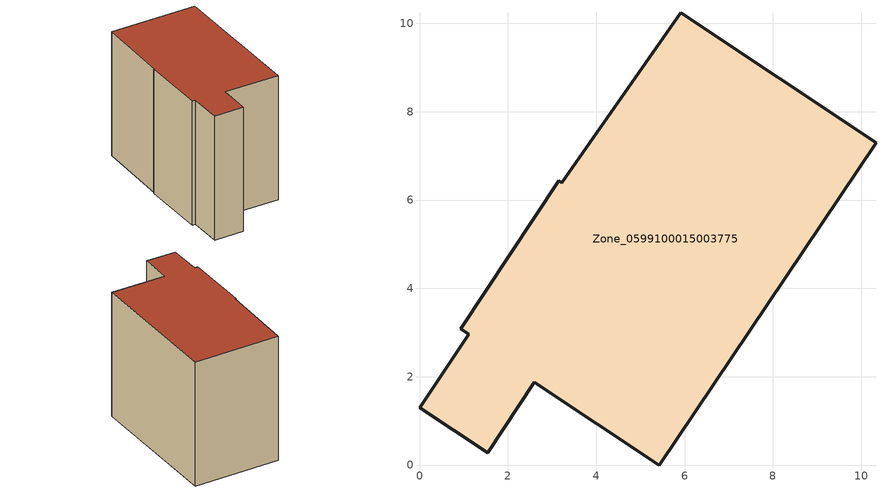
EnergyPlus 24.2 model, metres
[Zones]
Zone_0599100015003775
 floor ground (C_G): 2.6,1.87 1.54,0.27 0,1.29 1.11,2.96 0.93,3.08 3.16,6.44 3.22,6.39 5.91,10.24 10.34,7.3 5.43,0 z0.9
 wall outside (C_F): 5.43,0 10.34,7.3 5.91,10.24 3.22,6.39 3.16,6.44 0.93,3.08 1.11,2.96 0,1.29 1.54,0.27 2.6,1.87 5.43,0 z0.9:8.75
 roof outside (C_R): 3.22,6.39 3.16,6.44 0.93,3.08 1.11,2.96 0,1.29 1.54,0.27 2.6,1.87 5.43,0 10.34,7.3 5.91,10.24 z8.75
[BUILDING]
Pand.0599100015003775: North Axis=0; Terrain=City; Loads Convergence Tolerance Value=0.04; Temperature Convergence Tolerance Value=0.4; Solar Distribution=FullExterior; Maximum Number of Warmup Days=25; Minimum Number of Warmup Days=1
[Site:Location]
Rotterdam.The.Hague.AP_ZH_NLD Design_Conditions: Latitude=51.96; Longitude=4.45; Time Zone=1; Elevation=-4.5
[SITE:GROUNDTEMPERATURE:BUILDINGSURFACE]
18, 18, 18, 18, 18, 18, 18, 18, 18, 18, 18, 18
[MATERIAL] Thermal Absorptance=0.9; Solar Absorptance=0.7; Visible Absorptance=0.7
Name | Roughness | Thickness | Conductivity | Density | Specific Heat
G.TC.1965-1974 | MediumSmooth | 0.15 | 0.882353 | 540 | 1210
F.TC.1965-1974 | Rough | 0.3 | 0.697674 | 1920 | 840
R.TC.1965-1974 | MediumRough | 0.2 | 0.232558 | 1500 | 1000
[CONSTRUCTION]
C_G: G.TC.1965-1974
C_F: F.TC.1965-1974
C_R: R.TC.1965-1974
[ZONE]
Zone_0599100015003775: Type=1; Multiplier=1; Ceiling Height=Autocalculate; Volume=Autocalculate; Floor Area=autocalculate; Part of Total Floor Area=Yes
[ZONEINFILTRATION:DESIGNFLOWRATE]
Infil_Zone_0599100015003775: Zone or ZoneList or Space or SpaceList=Zone_0599100015003775; Schedule=AlwaysOn; Design Flow Rate Calculation Method=Flow/Area; Flow Rate per Floor Area=0.003; Constant Term Coefficient=1; Temperature Term Coefficient=0; Velocity Term Coefficient=0; Velocity Squared Term Coefficient=0
[HVACTEMPLATE:ZONE:IDEALLOADSAIRSYSTEM]
Zone_0599100015003775: Maximum Heating Supply Air Temperature=50; Minimum Cooling Supply Air Temperature=13; Maximum Heating Supply Air Humidity Ratio=0.0156; Minimum Cooling Supply Air Humidity Ratio=0.0077; Heating Limit=NoLimit; Cooling Limit=NoLimit; Dehumidification Control Type=ConstantSensibleHeatRatio; Cooling Sensible Heat Ratio=0.7; Dehumidification Setpoint=60; Humidification Control Type=None; Humidification Setpoint=30; Outdoor Air Method=None; Outdoor Air Flow Rate per Person=0.00944; Outdoor Air Flow Rate per Zone Floor Area=0; Outdoor Air Flow Rate per Zone=0; Demand Controlled Ventilation Type=None; Outdoor Air Economizer Type=NoEconomizer; Heat Recovery Type=None; Sensible Heat Recovery Effectiveness=0.7; Latent Heat Recovery Effectiveness=0.65
[ZONECONTROL:THERMOSTAT]
ThermostatControl_Zone_0599100015003775: Zone or ZoneList=Zone_0599100015003775; Control Type Schedule=DualSetpointControlType; Control 1=Thermostat_Zone_0599100015003775; Temperature Difference Between Cutout And Setpoint=0
[THERMOSTATSETPOINT:DUALSETPOINT]
Thermostat_Zone_0599100015003775: Heating Setpoint Temperature Schedule=HeatingSetpoint_Zone_0599100015003775; Cooling Setpoint Temperature Schedule=CoolingSetpoint_Zone_0599100015003775
[SCHEDULE:COMPACT]
HeatingSetpoint_Zone_0599100015003775: Through: 12/31, For: AllDays, Until: 24:00, 21
CoolingSetpoint_Zone_0599100015003775: Through: 12/31, For: AllDays, Until: 24:00, 24
DualSetpointControlType: Through: 12/31, For: AllDays, Until: 24:00, 4
AlwaysOn: Through: 12/31, For: AllDays, Until: 24:00, 1
